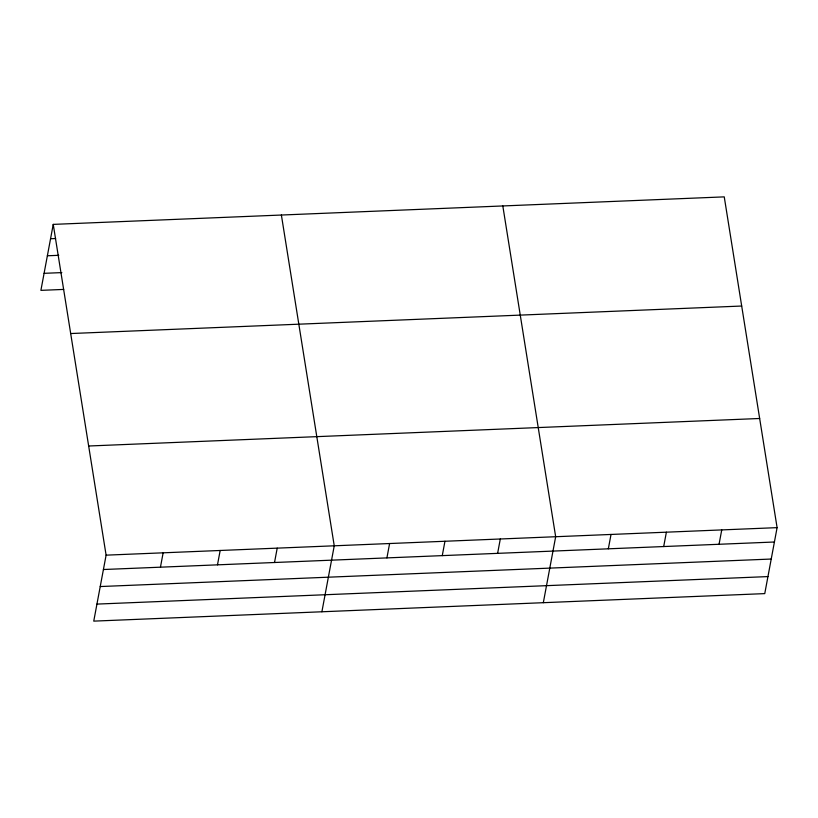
<?xml version="1.0" encoding="UTF-8"?>
<svg xmlns="http://www.w3.org/2000/svg" width="818" height="818" viewBox="0 0 818 818"><rect width="100%" height="100%" fill="white"/><g stroke="black" fill="none" stroke-linecap="round" stroke-linejoin="round"><path stroke-width="1.23" d="M53.242 224.388L106.105 555.156L93.753 621.128L764.758 593.612L777.1 527.641L724.247 196.872L53.242 224.388L40.9 290.359L63.712 289.419M160.451 567.181L163.14 552.815M217.486 564.839L220.175 550.473M274.521 562.508L277.21 548.142M321.893 611.772L334.245 545.8L281.382 215.032M386.914 557.896L389.603 543.53M442.272 555.626L444.951 541.26M497.62 553.357L500.309 538.99M543.326 602.692L555.667 536.72L502.814 205.952M608.336 548.817L611.026 534.451M663.695 546.547L666.384 532.181M719.053 544.277L721.742 529.911M50.552 238.754L55.624 238.539M47.372 255.778L58.773 255.308M44.09 273.324L61.831 272.599M70.685 333.539L741.691 306.034M88.661 446.004L759.656 418.489M106.105 555.156L777.1 527.641M103.416 569.522L774.411 542.007M100.225 586.547L771.221 559.042M96.943 604.093L767.938 576.588"/></g></svg>
